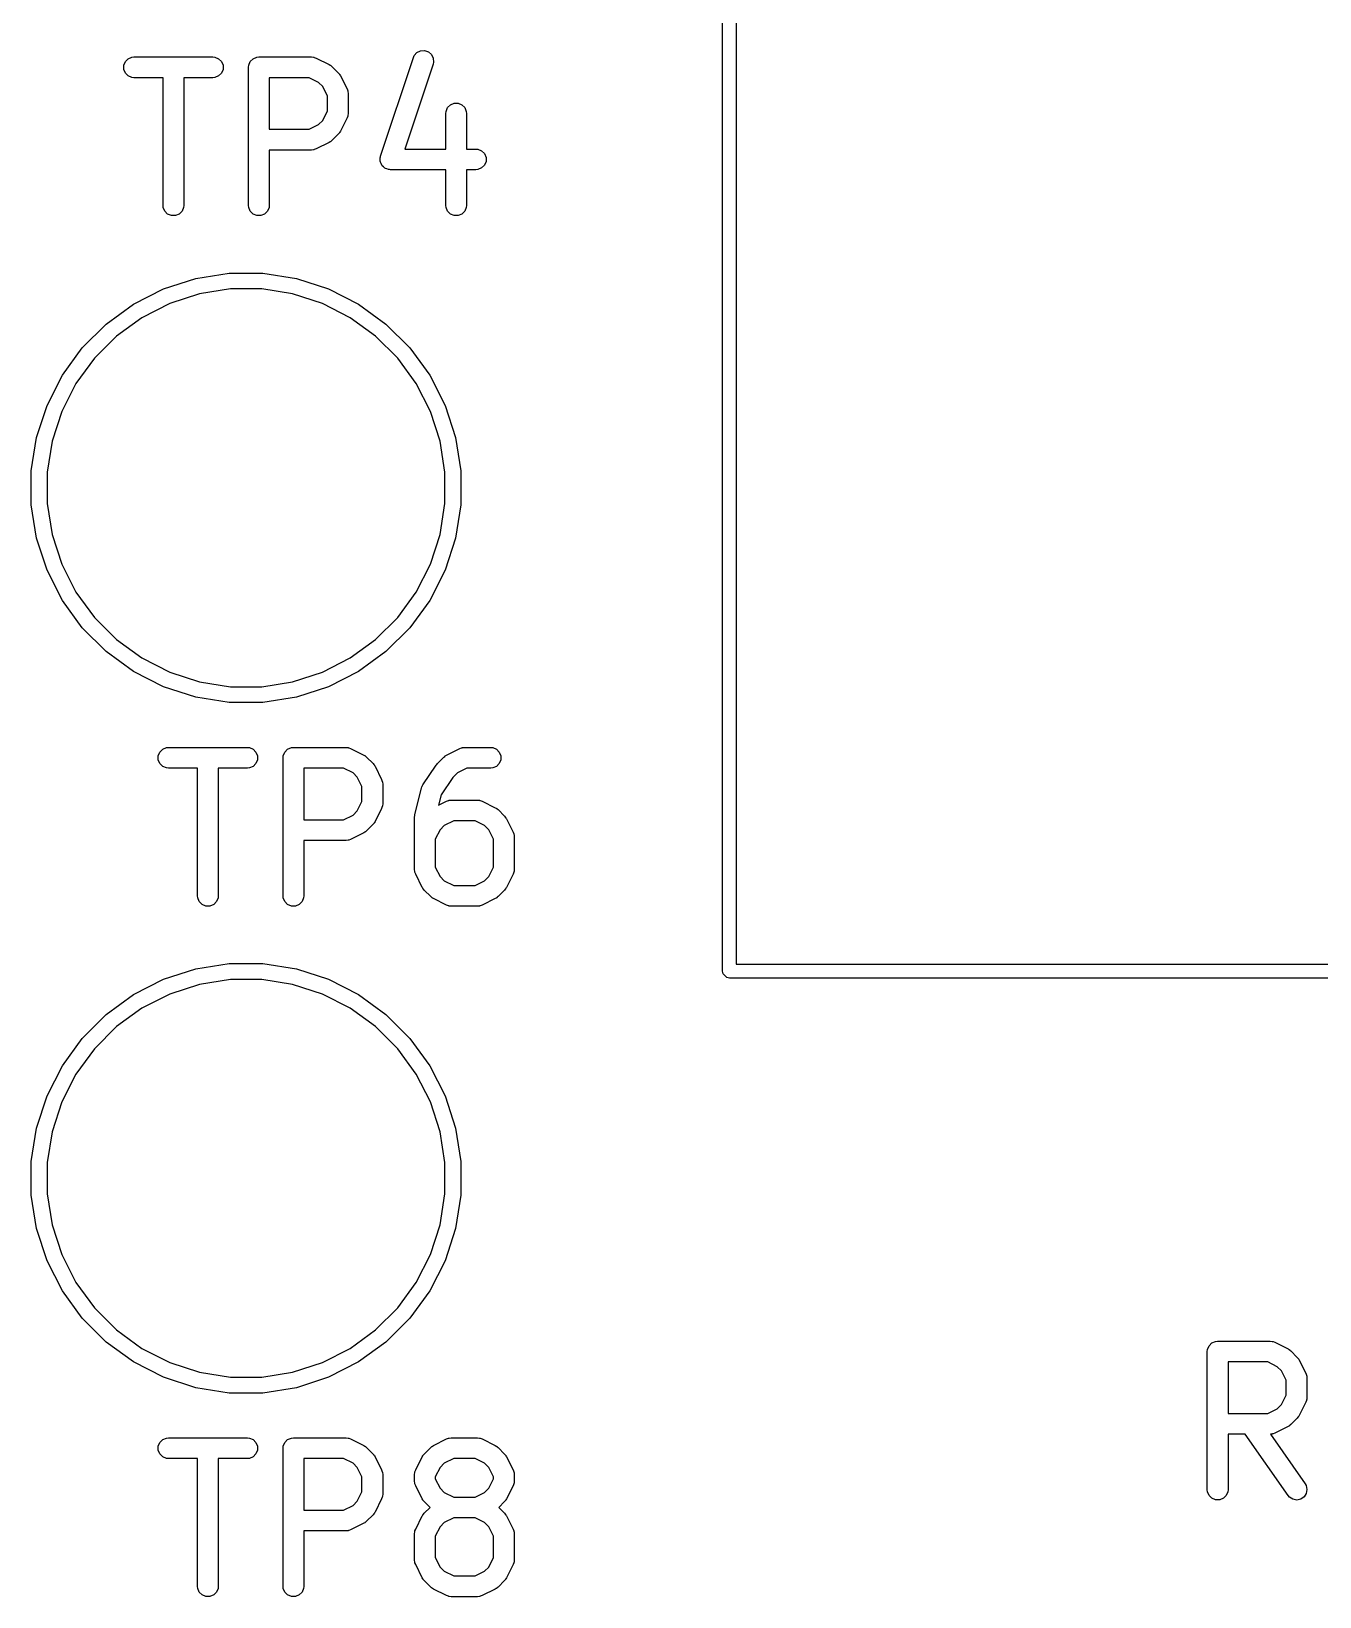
# Model space of a CAD drawing. Header units: millimetres. Extents: x 4 to 152, y 19 to 149.
# Drawn here: x 68.94 to 78.27, y 21.47 to 32.81 of the extents above; entities that cross this region are included whole.
import ezdxf

# ---------------------------------------------------------------- set-up
doc = ezdxf.new("R2010")
doc.units = ezdxf.units.MM
doc.layers.add('F.Silkscreen', color=41, linetype='CONTINUOUS', true_color=0xf2eda1)

msp = doc.modelspace()

# ---------------------------------------------------------------- linework, layer by layer
at = {"layer": 'F.Silkscreen', "linetype": 'CONTINUOUS'}
for p, q in [((73.95, 26), (73.95, 49)), ((74.05, 48.95), (74.05, 26.05)), ((71.718176, 32.629942), (71.73735, 32.652049)), ((71.73735, 32.652049), (71.763523, 32.665136)), ((71.763523, 32.665136), (71.792713, 32.667211)), ((71.792713, 32.667211), (71.820475, 32.657957)), ((71.820475, 32.657957), (71.842583, 32.638783)), ((69.614536, 32.559813), (69.625735, 32.586849)), ((69.614536, 32.530549), (69.614536, 32.559813)), ((69.625735, 32.586849), (69.646427, 32.607541)), ((69.646427, 32.607541), (69.673463, 32.61874)), ((69.673463, 32.61874), (69.688095, 32.620181)), ((69.688095, 32.620181), (70.259523, 32.620181)), ((70.259523, 32.620181), (70.274155, 32.61874)), ((70.274155, 32.61874), (70.301191, 32.607541)), ((70.301191, 32.607541), (70.321883, 32.586849)), ((70.321883, 32.586849), (70.333082, 32.559813)), ((70.333082, 32.559813), (70.333082, 32.530549)), ((70.517857, 32.545181), (70.519298, 32.559813)), ((70.517857, 31.545181), (70.517857, 32.545181)), ((70.519298, 32.559813), (70.530497, 32.586849)), ((70.530497, 32.586849), (70.551189, 32.607541)), ((70.551189, 32.607541), (70.578225, 32.61874)), ((70.578225, 32.61874), (70.592857, 32.620181)), ((70.592857, 32.620181), (70.973809, 32.620181)), ((70.973809, 32.620181), (70.988441, 32.61874)), ((70.988441, 32.61874), (70.99093, 32.617709)), ((70.99093, 32.617709), (70.993618, 32.617518)), ((70.993618, 32.617518), (71.00735, 32.612263)), ((71.00735, 32.612263), (71.102588, 32.564644)), ((71.102588, 32.564644), (71.108887, 32.56068)), ((71.108887, 32.56068), (71.110715, 32.559922)), ((71.110715, 32.559922), (71.112771, 32.558234)), ((71.112771, 32.558234), (71.115031, 32.556812)), ((71.115031, 32.556812), (71.11633, 32.555314)), ((71.11633, 32.555314), (71.12208, 32.550595)), ((71.12208, 32.550595), (71.169699, 32.502976)), ((71.474087, 31.902232), (71.712182, 32.616517)), ((71.854484, 32.569082), (71.649295, 31.953515)), ((71.712182, 32.616517), (71.718176, 32.629942)), ((71.842583, 32.638783), (71.855669, 32.612609)), ((71.857744, 32.583419), (71.854484, 32.569082)), ((71.855669, 32.612609), (71.857744, 32.583419)), ((69.625735, 32.503513), (69.614536, 32.530549)), ((69.646427, 32.482821), (69.625735, 32.503513)), ((69.673463, 32.471622), (69.646427, 32.482821)), ((69.688095, 32.470181), (69.673463, 32.471622)), ((69.898809, 32.470181), (69.688095, 32.470181)), ((69.898809, 31.545181), (69.898809, 32.470181)), ((70.259523, 32.470181), (70.048809, 32.470181)), ((70.048809, 32.470181), (70.048809, 31.545181)), ((70.274155, 32.471622), (70.259523, 32.470181)), ((70.301191, 32.482821), (70.274155, 32.471622)), ((70.321883, 32.503513), (70.301191, 32.482821)), ((70.333082, 32.530549), (70.321883, 32.503513)), ((70.956104, 32.470181), (70.667857, 32.470181)), ((70.667857, 32.470181), (70.667857, 32.096372)), ((71.02462, 32.435923), (70.956104, 32.470181)), ((71.055027, 32.405516), (71.02462, 32.435923)), ((71.169699, 32.502976), (71.174417, 32.497227)), ((71.174417, 32.497227), (71.175916, 32.495927)), ((71.175916, 32.495927), (71.177337, 32.493668)), ((71.177337, 32.493668), (71.179026, 32.491611)), ((71.179026, 32.491611), (71.179783, 32.489784)), ((71.179783, 32.489784), (71.183748, 32.483484)), ((71.183748, 32.483484), (71.231367, 32.388246)), ((71.089285, 32.337), (71.055027, 32.405516)), ((71.089285, 32.229553), (71.089285, 32.337)), ((71.231367, 32.388246), (71.236622, 32.374515)), ((71.236622, 32.374515), (71.236813, 32.371826)), ((71.236813, 32.371826), (71.237844, 32.369337)), ((71.237844, 32.369337), (71.239285, 32.354705)), ((71.239285, 32.354705), (71.239285, 32.211848)), ((71.055027, 32.161037), (71.089285, 32.229553)), ((71.236813, 32.194728), (71.236622, 32.192038)), ((71.237844, 32.197216), (71.236813, 32.194728)), ((71.239285, 32.211848), (71.237844, 32.197216)), ((71.946428, 32.211848), (71.947869, 32.22648)), ((71.946428, 31.953515), (71.946428, 32.211848)), ((71.947869, 32.22648), (71.959068, 32.253516)), ((71.959068, 32.253516), (71.97976, 32.274208)), ((71.97976, 32.274208), (72.006796, 32.285407)), ((72.006796, 32.285407), (72.03606, 32.285407)), ((72.03606, 32.285407), (72.063096, 32.274208)), ((72.063096, 32.274208), (72.083788, 32.253516)), ((72.083788, 32.253516), (72.094987, 32.22648)), ((72.094987, 32.22648), (72.096428, 32.211848)), ((72.096428, 32.211848), (72.096428, 31.953515)), ((70.667857, 32.096372), (70.956104, 32.096372)), ((70.956104, 32.096372), (71.02462, 32.13063)), ((71.02462, 32.13063), (71.055027, 32.161037)), ((71.183748, 32.083069), (71.179783, 32.07677)), ((71.231367, 32.178307), (71.183748, 32.083069)), ((71.236622, 32.192038), (71.231367, 32.178307)), ((71.102588, 32.001909), (71.00735, 31.95429)), ((71.108887, 32.005874), (71.102588, 32.001909)), ((71.110715, 32.006631), (71.108887, 32.005874)), ((71.112771, 32.00832), (71.110715, 32.006631)), ((71.115031, 32.009741), (71.112771, 32.00832)), ((71.11633, 32.01124), (71.115031, 32.009741)), ((71.12208, 32.015958), (71.11633, 32.01124)), ((71.169699, 32.063577), (71.12208, 32.015958)), ((71.174417, 32.069327), (71.169699, 32.063577)), ((71.175916, 32.070626), (71.174417, 32.069327)), ((71.177337, 32.072886), (71.175916, 32.070626)), ((71.179026, 32.074942), (71.177337, 32.072886)), ((71.179783, 32.07677), (71.179026, 32.074942)), ((70.973809, 31.946372), (70.667857, 31.946372)), ((70.667857, 31.946372), (70.667857, 31.545181)), ((70.988441, 31.947813), (70.973809, 31.946372)), ((70.99093, 31.948845), (70.988441, 31.947813)), ((70.993618, 31.949035), (70.99093, 31.948845)), ((71.00735, 31.95429), (70.993618, 31.949035)), ((71.470827, 31.887895), (71.471679, 31.891642)), ((71.471679, 31.87591), (71.470827, 31.887895)), ((71.471679, 31.893147), (71.472437, 31.894979)), ((71.471679, 31.891642), (71.471679, 31.893147)), ((71.471679, 31.863883), (71.471679, 31.87591)), ((71.472711, 31.861392), (71.471679, 31.863883)), ((71.472437, 31.894979), (71.474087, 31.902232)), ((71.472902, 31.858705), (71.472711, 31.861392)), ((71.478276, 31.847956), (71.472902, 31.858705)), ((71.649295, 31.953515), (71.946428, 31.953515)), ((72.096428, 31.953515), (72.164285, 31.953515)), ((72.164285, 31.953515), (72.178917, 31.952074)), ((72.178917, 31.952074), (72.205953, 31.940875)), ((72.205953, 31.940875), (72.226645, 31.920183)), ((72.226645, 31.920183), (72.237844, 31.893147)), ((72.237844, 31.863883), (72.226645, 31.836847)), ((72.237844, 31.893147), (72.237844, 31.863883)), ((71.482878, 31.836847), (71.478276, 31.847956)), ((71.484783, 31.834942), (71.482878, 31.836847)), ((71.485988, 31.832532), (71.484783, 31.834942)), ((71.49507, 31.824655), (71.485988, 31.832532)), ((71.50357, 31.816155), (71.49507, 31.824655)), ((71.506058, 31.815125), (71.50357, 31.816155)), ((71.508095, 31.813358), (71.506058, 31.815125)), ((71.519498, 31.809557), (71.508095, 31.813358)), ((71.530606, 31.804956), (71.519498, 31.809557)), ((71.534432, 31.80458), (71.530606, 31.804956)), ((71.535858, 31.804104), (71.534432, 31.80458)), ((71.537832, 31.804245), (71.535858, 31.804104)), ((71.545238, 31.803515), (71.537832, 31.804245)), ((71.946428, 31.803515), (71.545238, 31.803515)), ((71.946428, 31.545181), (71.946428, 31.803515)), ((72.164285, 31.803515), (72.096428, 31.803515)), ((72.096428, 31.803515), (72.096428, 31.545181)), ((72.178917, 31.804956), (72.164285, 31.803515)), ((72.205953, 31.816155), (72.178917, 31.804956)), ((72.226645, 31.836847), (72.205953, 31.816155)), ((69.90025, 31.530549), (69.898809, 31.545181)), ((69.911449, 31.503513), (69.90025, 31.530549)), ((70.047368, 31.530549), (70.036169, 31.503513)), ((70.048809, 31.545181), (70.047368, 31.530549)), ((70.519298, 31.530549), (70.517857, 31.545181)), ((70.530497, 31.503513), (70.519298, 31.530549)), ((70.666416, 31.530549), (70.655217, 31.503513)), ((70.667857, 31.545181), (70.666416, 31.530549)), ((71.947869, 31.530549), (71.946428, 31.545181)), ((71.959068, 31.503513), (71.947869, 31.530549)), ((72.094987, 31.530549), (72.083788, 31.503513)), ((72.096428, 31.545181), (72.094987, 31.530549)), ((69.932141, 31.482821), (69.911449, 31.503513)), ((69.959177, 31.471622), (69.932141, 31.482821)), ((69.988441, 31.471622), (69.959177, 31.471622)), ((70.015477, 31.482821), (69.988441, 31.471622)), ((70.036169, 31.503513), (70.015477, 31.482821)), ((70.551189, 31.482821), (70.530497, 31.503513)), ((70.578225, 31.471622), (70.551189, 31.482821)), ((70.607489, 31.471622), (70.578225, 31.471622)), ((70.634525, 31.482821), (70.607489, 31.471622)), ((70.655217, 31.503513), (70.634525, 31.482821)), ((71.97976, 31.482821), (71.959068, 31.503513)), ((72.006796, 31.471622), (71.97976, 31.482821)), ((72.03606, 31.471622), (72.006796, 31.471622)), ((72.063096, 31.482821), (72.03606, 31.471622)), ((72.083788, 31.503513), (72.063096, 31.482821)), ((69.903014, 30.941252), (70.135825, 31.016897)), ((70.135825, 31.016897), (70.377604, 31.055191)), ((70.377604, 31.055191), (70.622396, 31.055191)), ((70.622396, 31.055191), (70.864175, 31.016897)), ((70.864175, 31.016897), (71.096986, 30.941252)), ((69.684902, 30.830119), (69.903014, 30.941252)), ((69.947232, 30.834501), (69.745275, 30.731599)), ((70.162799, 30.904543), (69.947232, 30.834501)), ((70.38667, 30.94), (70.162799, 30.904543)), ((70.61333, 30.94), (70.38667, 30.94)), ((70.837201, 30.904543), (70.61333, 30.94)), ((71.052768, 30.834501), (70.837201, 30.904543)), ((71.254725, 30.731599), (71.052768, 30.834501)), ((71.096986, 30.941252), (71.315098, 30.830119)), ((69.486861, 30.686233), (69.684902, 30.830119)), ((69.745275, 30.731599), (69.561903, 30.598371)), ((71.438097, 30.598371), (71.254725, 30.731599)), ((71.315098, 30.830119), (71.513139, 30.686233)), ((69.313767, 30.513139), (69.486861, 30.686233)), ((71.513139, 30.686233), (71.686233, 30.513139)), ((69.169881, 30.315098), (69.313767, 30.513139)), ((69.561903, 30.598371), (69.401629, 30.438097)), ((71.598371, 30.438097), (71.438097, 30.598371)), ((71.686233, 30.513139), (71.830119, 30.315098)), ((69.401629, 30.438097), (69.268401, 30.254725)), ((71.731599, 30.254725), (71.598371, 30.438097)), ((69.058748, 30.096986), (69.169881, 30.315098)), ((71.830119, 30.315098), (71.941252, 30.096986)), ((69.268401, 30.254725), (69.165499, 30.052768)), ((71.834501, 30.052768), (71.731599, 30.254725)), ((68.983103, 29.864175), (69.058748, 30.096986)), ((69.165499, 30.052768), (69.095457, 29.837201)), ((71.904543, 29.837201), (71.834501, 30.052768)), ((71.941252, 30.096986), (72.016897, 29.864175)), ((68.944809, 29.622396), (68.983103, 29.864175)), ((69.095457, 29.837201), (69.06, 29.61333)), ((71.94, 29.61333), (71.904543, 29.837201)), ((72.016897, 29.864175), (72.055191, 29.622396)), ((68.944809, 29.61333), (68.944809, 29.622396)), ((68.944809, 29.377604), (68.944809, 29.61333)), ((69.06, 29.61333), (69.06, 29.38667)), ((71.94, 29.38667), (71.94, 29.61333)), ((72.055191, 29.622396), (72.055191, 29.377604)), ((68.983103, 29.135825), (68.944809, 29.377604)), ((69.06, 29.38667), (69.095457, 29.162799)), ((71.904543, 29.162799), (71.94, 29.38667)), ((72.055191, 29.377604), (72.016897, 29.135825)), ((69.058748, 28.903014), (68.983103, 29.135825)), ((69.095457, 29.162799), (69.165499, 28.947232)), ((71.834501, 28.947232), (71.904543, 29.162799)), ((72.016897, 29.135825), (71.941252, 28.903014)), ((69.165499, 28.947232), (69.268401, 28.745275)), ((71.731599, 28.745275), (71.834501, 28.947232)), ((69.169881, 28.684902), (69.058748, 28.903014)), ((71.941252, 28.903014), (71.830119, 28.684902)), ((69.313767, 28.486861), (69.169881, 28.684902)), ((69.268401, 28.745275), (69.401629, 28.561903)), ((71.598371, 28.561903), (71.731599, 28.745275)), ((71.830119, 28.684902), (71.686233, 28.486861)), ((69.486861, 28.313767), (69.313767, 28.486861)), ((69.401629, 28.561903), (69.561903, 28.401629)), ((71.438097, 28.401629), (71.598371, 28.561903)), ((71.686233, 28.486861), (71.513139, 28.313767)), ((69.561903, 28.401629), (69.745275, 28.268401)), ((71.254725, 28.268401), (71.438097, 28.401629)), ((69.684902, 28.169881), (69.486861, 28.313767)), ((69.745275, 28.268401), (69.947232, 28.165499)), ((71.052768, 28.165499), (71.254725, 28.268401)), ((71.513139, 28.313767), (71.315098, 28.169881)), ((69.903014, 28.058748), (69.684902, 28.169881)), ((69.947232, 28.165499), (70.162799, 28.095457)), ((70.837201, 28.095457), (71.052768, 28.165499)), ((71.315098, 28.169881), (71.096986, 28.058748)), ((70.135825, 27.983103), (69.903014, 28.058748)), ((70.162799, 28.095457), (70.38667, 28.06)), ((70.38667, 28.06), (70.61333, 28.06)), ((70.61333, 28.06), (70.837201, 28.095457)), ((71.096986, 28.058748), (70.864175, 27.983103)), ((70.377604, 27.944809), (70.135825, 27.983103)), ((70.622396, 27.944809), (70.377604, 27.944809)), ((70.864175, 27.983103), (70.622396, 27.944809)), ((69.864536, 27.559813), (69.875735, 27.586849)), ((69.864536, 27.530549), (69.864536, 27.559813)), ((69.875735, 27.586849), (69.896427, 27.607541)), ((69.896427, 27.607541), (69.923463, 27.61874)), ((69.923463, 27.61874), (69.938095, 27.620181)), ((69.938095, 27.620181), (70.509523, 27.620181)), ((70.509523, 27.620181), (70.524155, 27.61874)), ((70.524155, 27.61874), (70.551191, 27.607541)), ((70.551191, 27.607541), (70.571883, 27.586849)), ((70.571883, 27.586849), (70.583082, 27.559813)), ((70.583082, 27.559813), (70.583082, 27.530549)), ((70.767857, 27.545181), (70.769298, 27.559813)), ((70.769298, 27.559813), (70.780497, 27.586849)), ((70.780497, 27.586849), (70.801189, 27.607541)), ((70.801189, 27.607541), (70.828225, 27.61874)), ((70.828225, 27.61874), (70.842857, 27.620181)), ((70.842857, 27.620181), (71.223809, 27.620181)), ((71.223809, 27.620181), (71.238441, 27.61874)), ((71.238441, 27.61874), (71.24093, 27.617709)), ((71.24093, 27.617709), (71.243618, 27.617518)), ((71.243618, 27.617518), (71.25735, 27.612263)), ((71.25735, 27.612263), (71.352588, 27.564644)), ((71.352588, 27.564644), (71.358887, 27.56068)), ((71.358887, 27.56068), (71.360715, 27.559922)), ((71.360715, 27.559922), (71.362771, 27.558234)), ((71.362771, 27.558234), (71.365031, 27.556812)), ((71.365031, 27.556812), (71.36633, 27.555314)), ((71.36633, 27.555314), (71.37208, 27.550595)), ((71.37208, 27.550595), (71.419699, 27.502976)), ((71.885062, 27.502976), (71.932681, 27.550595)), ((71.932681, 27.550595), (71.93843, 27.555314)), ((71.93843, 27.555314), (71.93973, 27.556812)), ((71.93973, 27.556812), (71.941989, 27.558234)), ((71.941989, 27.558234), (71.944046, 27.559922)), ((71.944046, 27.559922), (71.945873, 27.56068)), ((71.945873, 27.56068), (71.952173, 27.564644)), ((71.952173, 27.564644), (72.047411, 27.612263)), ((72.047411, 27.612263), (72.061142, 27.617518)), ((72.061142, 27.617518), (72.063831, 27.61771)), ((72.063831, 27.61771), (72.06632, 27.61874)), ((72.06632, 27.61874), (72.080952, 27.620181)), ((72.080952, 27.620181), (72.271428, 27.620181)), ((72.271428, 27.620181), (72.28606, 27.61874)), ((72.28606, 27.61874), (72.313096, 27.607541)), ((72.313096, 27.607541), (72.333788, 27.586849)), ((72.333788, 27.586849), (72.344987, 27.559813)), ((72.344987, 27.559813), (72.344987, 27.530549)), ((69.875735, 27.503513), (69.864536, 27.530549)), ((69.896427, 27.482821), (69.875735, 27.503513)), ((69.923463, 27.471622), (69.896427, 27.482821)), ((69.938095, 27.470181), (69.923463, 27.471622)), ((70.148809, 27.470181), (69.938095, 27.470181)), ((70.148809, 26.545181), (70.148809, 27.470181)), ((70.509523, 27.470181), (70.298809, 27.470181)), ((70.298809, 27.470181), (70.298809, 26.545181)), ((70.524155, 27.471622), (70.509523, 27.470181)), ((70.551191, 27.482821), (70.524155, 27.471622)), ((70.571883, 27.503513), (70.551191, 27.482821)), ((70.583082, 27.530549), (70.571883, 27.503513)), ((70.767857, 26.545181), (70.767857, 27.545181)), ((71.206104, 27.470181), (70.917857, 27.470181)), ((70.917857, 27.470181), (70.917857, 27.096372)), ((71.27462, 27.435923), (71.206104, 27.470181)), ((71.305027, 27.405516), (71.27462, 27.435923)), ((71.419699, 27.502976), (71.424417, 27.497227)), ((71.424417, 27.497227), (71.425916, 27.495927)), ((71.425916, 27.495927), (71.427337, 27.493668)), ((71.427337, 27.493668), (71.429026, 27.491611)), ((71.429026, 27.491611), (71.429783, 27.489784)), ((71.429783, 27.489784), (71.433748, 27.483484)), ((71.433748, 27.483484), (71.481367, 27.388246)), ((71.780453, 27.348689), (71.875691, 27.491546)), ((71.875691, 27.491546), (71.875725, 27.491589)), ((71.875725, 27.491589), (71.875735, 27.491611)), ((71.875735, 27.491611), (71.880223, 27.49708)), ((71.880223, 27.49708), (71.885007, 27.502921)), ((71.885007, 27.502921), (71.885028, 27.502936)), ((71.885028, 27.502936), (71.885062, 27.502976)), ((72.030141, 27.435923), (71.996379, 27.402162)), ((72.098657, 27.470181), (72.030141, 27.435923)), ((72.271428, 27.470181), (72.098657, 27.470181)), ((72.28606, 27.471622), (72.271428, 27.470181)), ((72.313096, 27.482821), (72.28606, 27.471622)), ((72.333788, 27.503513), (72.313096, 27.482821)), ((72.344987, 27.530549), (72.333788, 27.503513)), ((71.339285, 27.337), (71.305027, 27.405516)), ((71.339285, 27.229553), (71.339285, 27.337)), ((71.481367, 27.388246), (71.486622, 27.374515)), ((71.486622, 27.374515), (71.486813, 27.371826)), ((71.486813, 27.371826), (71.487844, 27.369337)), ((71.487844, 27.369337), (71.489285, 27.354705)), ((71.489285, 27.354705), (71.489285, 27.211848)), ((71.722477, 27.1348), (71.770096, 27.325276)), ((71.770096, 27.325276), (71.773176, 27.333899)), ((71.773176, 27.333899), (71.773536, 27.335715)), ((71.773536, 27.335715), (71.774414, 27.337363)), ((71.774414, 27.337363), (71.775043, 27.339122)), ((71.775043, 27.339122), (71.776146, 27.340611)), ((71.776146, 27.340611), (71.780453, 27.348689)), ((71.996379, 27.402162), (71.912467, 27.276293)), ((71.305027, 27.161037), (71.339285, 27.229553)), ((71.489285, 27.211848), (71.487844, 27.197216)), ((71.912467, 27.276293), (71.893943, 27.202196)), ((71.893943, 27.202196), (71.952173, 27.231311)), ((71.952173, 27.231311), (71.965904, 27.236566)), ((71.965904, 27.236566), (71.968593, 27.236758)), ((71.968593, 27.236758), (71.971082, 27.237788)), ((71.971082, 27.237788), (71.985714, 27.239229)), ((71.985714, 27.239229), (72.17619, 27.239229)), ((72.17619, 27.239229), (72.190822, 27.237788)), ((72.190822, 27.237788), (72.193311, 27.236757)), ((72.193311, 27.236757), (72.195999, 27.236566)), ((72.195999, 27.236566), (72.209731, 27.231311)), ((72.209731, 27.231311), (72.304969, 27.183692)), ((70.917857, 27.096372), (71.206104, 27.096372)), ((71.206104, 27.096372), (71.27462, 27.13063)), ((71.27462, 27.13063), (71.305027, 27.161037)), ((71.481367, 27.178307), (71.433748, 27.083069)), ((71.486622, 27.192038), (71.481367, 27.178307)), ((71.486813, 27.194728), (71.486622, 27.192038)), ((71.487844, 27.197216), (71.486813, 27.194728)), ((71.720238, 27.11661), (71.720489, 27.119164)), ((71.720238, 26.735658), (71.720238, 27.11661)), ((71.720327, 27.120256), (71.721136, 27.12573)), ((71.720489, 27.119164), (71.720327, 27.120256)), ((71.721136, 27.12573), (71.721679, 27.131242)), ((71.721679, 27.131242), (71.722101, 27.132264)), ((71.722101, 27.132264), (71.722477, 27.1348)), ((72.304969, 27.183692), (72.311268, 27.179728)), ((72.311268, 27.179728), (72.313096, 27.17897)), ((72.313096, 27.17897), (72.315152, 27.177282)), ((72.315152, 27.177282), (72.317412, 27.17586)), ((72.317412, 27.17586), (72.318711, 27.174362)), ((72.318711, 27.174362), (72.324461, 27.169643)), ((72.324461, 27.169643), (72.37208, 27.122024)), ((72.37208, 27.122024), (72.376798, 27.116275)), ((72.376798, 27.116275), (72.378297, 27.114975)), ((72.378297, 27.114975), (72.379718, 27.112716)), ((72.379718, 27.112716), (72.381407, 27.110659)), ((72.381407, 27.110659), (72.382164, 27.108832)), ((72.382164, 27.108832), (72.386129, 27.102532)), ((72.386129, 27.102532), (72.433748, 27.007294)), ((71.352588, 27.001909), (71.25735, 26.95429)), ((71.358887, 27.005874), (71.352588, 27.001909)), ((71.360715, 27.006631), (71.358887, 27.005874)), ((71.362771, 27.00832), (71.360715, 27.006631)), ((71.365031, 27.009741), (71.362771, 27.00832)), ((71.36633, 27.01124), (71.365031, 27.009741)), ((71.37208, 27.015958), (71.36633, 27.01124)), ((71.419699, 27.063577), (71.37208, 27.015958)), ((71.424417, 27.069327), (71.419699, 27.063577)), ((71.425916, 27.070626), (71.424417, 27.069327)), ((71.427337, 27.072886), (71.425916, 27.070626)), ((71.429026, 27.074942), (71.427337, 27.072886)), ((71.429783, 27.07677), (71.429026, 27.074942)), ((71.433748, 27.083069), (71.429783, 27.07677)), ((71.904496, 27.024564), (71.870238, 26.956048)), ((71.934903, 27.054971), (71.904496, 27.024564)), ((72.003419, 27.089229), (71.934903, 27.054971)), ((72.158485, 27.089229), (72.003419, 27.089229)), ((72.227001, 27.054971), (72.158485, 27.089229)), ((72.257408, 27.024564), (72.227001, 27.054971)), ((72.291666, 26.956048), (72.257408, 27.024564)), ((72.433748, 27.007294), (72.439003, 26.993563)), ((72.439003, 26.993563), (72.439194, 26.990874)), ((72.439194, 26.990874), (72.440225, 26.988385)), ((72.440225, 26.988385), (72.441666, 26.973753)), ((71.223809, 26.946372), (70.917857, 26.946372)), ((70.917857, 26.946372), (70.917857, 26.545181)), ((71.238441, 26.947813), (71.223809, 26.946372)), ((71.24093, 26.948845), (71.238441, 26.947813)), ((71.243618, 26.949035), (71.24093, 26.948845)), ((71.25735, 26.95429), (71.243618, 26.949035)), ((71.870238, 26.956048), (71.870238, 26.753363)), ((72.291666, 26.753363), (72.291666, 26.956048)), ((72.441666, 26.973753), (72.441666, 26.735658)), ((71.870238, 26.753363), (71.904496, 26.684847)), ((72.257407, 26.684847), (72.291666, 26.753363)), ((71.721679, 26.721026), (71.720238, 26.735658)), ((71.72271, 26.718537), (71.721679, 26.721026)), ((71.722901, 26.715849), (71.72271, 26.718537)), ((71.728156, 26.702117), (71.722901, 26.715849)), ((71.775775, 26.606879), (71.728156, 26.702117)), ((71.904496, 26.684847), (71.934903, 26.654439)), ((71.934903, 26.654439), (72.003419, 26.620181)), ((72.158485, 26.620181), (72.227, 26.654439)), ((72.227, 26.654439), (72.257407, 26.684847)), ((72.433748, 26.702117), (72.386129, 26.606879)), ((72.439003, 26.715848), (72.433748, 26.702117)), ((72.439194, 26.718538), (72.439003, 26.715848)), ((72.440225, 26.721026), (72.439194, 26.718538)), ((72.441666, 26.735658), (72.440225, 26.721026)), ((70.15025, 26.530549), (70.148809, 26.545181)), ((70.161449, 26.503513), (70.15025, 26.530549)), ((70.297368, 26.530549), (70.286169, 26.503513)), ((70.298809, 26.545181), (70.297368, 26.530549)), ((70.769298, 26.530549), (70.767857, 26.545181)), ((70.780497, 26.503513), (70.769298, 26.530549)), ((70.916416, 26.530549), (70.905217, 26.503513)), ((70.917857, 26.545181), (70.916416, 26.530549)), ((71.779738, 26.600583), (71.775775, 26.606879)), ((71.780496, 26.598753), (71.779738, 26.600583)), ((71.782185, 26.596695), (71.780496, 26.598753)), ((71.783607, 26.594436), (71.782185, 26.596695)), ((71.785105, 26.593137), (71.783607, 26.594436)), ((71.789823, 26.587388), (71.785105, 26.593137)), ((71.837442, 26.539768), (71.789823, 26.587388)), ((71.843191, 26.53505), (71.837442, 26.539768)), ((71.844492, 26.53355), (71.843191, 26.53505)), ((71.846751, 26.532128), (71.844492, 26.53355)), ((71.848808, 26.53044), (71.846751, 26.532128)), ((71.850635, 26.529683), (71.848808, 26.53044)), ((71.856935, 26.525718), (71.850635, 26.529683)), ((72.003419, 26.620181), (72.158485, 26.620181)), ((72.311268, 26.529683), (72.304969, 26.525718)), ((72.313096, 26.53044), (72.311268, 26.529683)), ((72.315152, 26.532128), (72.313096, 26.53044)), ((72.317412, 26.53355), (72.315152, 26.532128)), ((72.318712, 26.53505), (72.317412, 26.53355)), ((72.324462, 26.539768), (72.318712, 26.53505)), ((72.37208, 26.587387), (72.324462, 26.539768)), ((72.376798, 26.593137), (72.37208, 26.587387)), ((72.378297, 26.594436), (72.376798, 26.593137)), ((72.379718, 26.596695), (72.378297, 26.594436)), ((72.381408, 26.598753), (72.379718, 26.596695)), ((72.382165, 26.600583), (72.381408, 26.598753)), ((72.386129, 26.606879), (72.382165, 26.600583)), ((70.182141, 26.482821), (70.161449, 26.503513)), ((70.209177, 26.471622), (70.182141, 26.482821)), ((70.238441, 26.471622), (70.209177, 26.471622)), ((70.265477, 26.482821), (70.238441, 26.471622)), ((70.286169, 26.503513), (70.265477, 26.482821)), ((70.801189, 26.482821), (70.780497, 26.503513)), ((70.828225, 26.471622), (70.801189, 26.482821)), ((70.857489, 26.471622), (70.828225, 26.471622)), ((70.884525, 26.482821), (70.857489, 26.471622)), ((70.905217, 26.503513), (70.884525, 26.482821)), ((71.952173, 26.478099), (71.856935, 26.525718)), ((71.965904, 26.472844), (71.952173, 26.478099)), ((71.968593, 26.472653), (71.965904, 26.472844)), ((71.971082, 26.471622), (71.968593, 26.472653)), ((71.985714, 26.470181), (71.971082, 26.471622)), ((72.17619, 26.470181), (71.985714, 26.470181)), ((72.190822, 26.471622), (72.17619, 26.470181)), ((72.193311, 26.472654), (72.190822, 26.471622)), ((72.195999, 26.472844), (72.193311, 26.472654)), ((72.209731, 26.478099), (72.195999, 26.472844)), ((72.304969, 26.525718), (72.209731, 26.478099)), ((69.903014, 25.941252), (70.135825, 26.016897)), ((70.135825, 26.016897), (70.377604, 26.055191)), ((70.377604, 26.055191), (70.622396, 26.055191)), ((70.622396, 26.055191), (70.864175, 26.016897)), ((70.864175, 26.016897), (71.096986, 25.941252)), ((73.953806, 25.980866), (73.95, 26)), ((73.980866, 25.953806), (73.953806, 25.980866)), ((74.05, 26.05), (81.45, 26.05)), ((69.684902, 25.830119), (69.903014, 25.941252)), ((70.162799, 25.904543), (69.947232, 25.834501)), ((70.38667, 25.94), (70.162799, 25.904543)), ((70.61333, 25.94), (70.38667, 25.94)), ((70.837201, 25.904543), (70.61333, 25.94)), ((71.052768, 25.834501), (70.837201, 25.904543)), ((71.096986, 25.941252), (71.315098, 25.830119)), ((74, 25.95), (73.980866, 25.953806)), ((89, 25.95), (74, 25.95)), ((69.486861, 25.686233), (69.684902, 25.830119)), ((69.947232, 25.834501), (69.745275, 25.731599)), ((71.254725, 25.731599), (71.052768, 25.834501)), ((71.315098, 25.830119), (71.513139, 25.686233)), ((69.313767, 25.513139), (69.486861, 25.686233)), ((69.745275, 25.731599), (69.561903, 25.598371)), ((71.438097, 25.598371), (71.254725, 25.731599)), ((71.513139, 25.686233), (71.686233, 25.513139)), ((69.169881, 25.315098), (69.313767, 25.513139)), ((69.561903, 25.598371), (69.401629, 25.438097)), ((71.598371, 25.438097), (71.438097, 25.598371)), ((71.686233, 25.513139), (71.830119, 25.315098)), ((69.401629, 25.438097), (69.268401, 25.254725)), ((71.731599, 25.254725), (71.598371, 25.438097)), ((69.058748, 25.096986), (69.169881, 25.315098)), ((71.830119, 25.315098), (71.941252, 25.096986)), ((69.268401, 25.254725), (69.165499, 25.052768)), ((71.834501, 25.052768), (71.731599, 25.254725)), ((68.983103, 24.864175), (69.058748, 25.096986)), ((69.165499, 25.052768), (69.095457, 24.837201)), ((71.904543, 24.837201), (71.834501, 25.052768)), ((71.941252, 25.096986), (72.016897, 24.864175)), ((68.944809, 24.622396), (68.983103, 24.864175)), ((69.095457, 24.837201), (69.06, 24.61333)), ((71.94, 24.61333), (71.904543, 24.837201)), ((72.016897, 24.864175), (72.055191, 24.622396)), ((68.944809, 24.61333), (68.944809, 24.622396)), ((68.944809, 24.377604), (68.944809, 24.61333)), ((69.06, 24.61333), (69.06, 24.38667)), ((71.94, 24.38667), (71.94, 24.61333)), ((72.055191, 24.622396), (72.055191, 24.377604)), ((68.983103, 24.135825), (68.944809, 24.377604)), ((69.06, 24.38667), (69.095457, 24.162799)), ((71.904543, 24.162799), (71.94, 24.38667)), ((72.055191, 24.377604), (72.016897, 24.135825)), ((69.095457, 24.162799), (69.165499, 23.947232)), ((71.834501, 23.947232), (71.904543, 24.162799)), ((69.058748, 23.903014), (68.983103, 24.135825)), ((72.016897, 24.135825), (71.941252, 23.903014)), ((69.165499, 23.947232), (69.268401, 23.745275)), ((71.731599, 23.745275), (71.834501, 23.947232)), ((69.169881, 23.684902), (69.058748, 23.903014)), ((71.941252, 23.903014), (71.830119, 23.684902)), ((69.268401, 23.745275), (69.401629, 23.561903)), ((71.598371, 23.561903), (71.731599, 23.745275)), ((69.313767, 23.486861), (69.169881, 23.684902)), ((71.830119, 23.684902), (71.686233, 23.486861)), ((69.486861, 23.313767), (69.313767, 23.486861)), ((69.401629, 23.561903), (69.561903, 23.401629)), ((71.438097, 23.401629), (71.598371, 23.561903)), ((71.686233, 23.486861), (71.513139, 23.313767)), ((69.561903, 23.401629), (69.745275, 23.268401)), ((71.254725, 23.268401), (71.438097, 23.401629)), ((69.684902, 23.169881), (69.486861, 23.313767)), ((69.745275, 23.268401), (69.947232, 23.165499)), ((71.052768, 23.165499), (71.254725, 23.268401)), ((71.513139, 23.313767), (71.315098, 23.169881)), ((77.460714, 23.245181), (77.462155, 23.259813)), ((77.460714, 22.245181), (77.460714, 23.245181)), ((77.462155, 23.259813), (77.473354, 23.286849)), ((77.473354, 23.286849), (77.494046, 23.307541)), ((77.494046, 23.307541), (77.521082, 23.31874)), ((77.521082, 23.31874), (77.535714, 23.320181)), ((77.535714, 23.320181), (77.916666, 23.320181)), ((77.916666, 23.320181), (77.931298, 23.31874)), ((77.931298, 23.31874), (77.933787, 23.317709)), ((77.933787, 23.317709), (77.936475, 23.317518)), ((77.936475, 23.317518), (77.950207, 23.312263)), ((77.950207, 23.312263), (78.045445, 23.264644)), ((78.045445, 23.264644), (78.051744, 23.26068)), ((78.051744, 23.26068), (78.053572, 23.259922)), ((78.053572, 23.259922), (78.055628, 23.258234)), ((78.055628, 23.258234), (78.057888, 23.256812)), ((78.057888, 23.256812), (78.059187, 23.255314)), ((78.059187, 23.255314), (78.064937, 23.250595)), ((78.064937, 23.250595), (78.112556, 23.202976)), ((69.903014, 23.058748), (69.684902, 23.169881)), ((69.947232, 23.165499), (70.162799, 23.095457)), ((70.837201, 23.095457), (71.052768, 23.165499)), ((71.315098, 23.169881), (71.096986, 23.058748)), ((77.898961, 23.170181), (77.610714, 23.170181)), ((77.610714, 23.170181), (77.610714, 22.796372)), ((77.967477, 23.135923), (77.898961, 23.170181)), ((77.997884, 23.105516), (77.967477, 23.135923)), ((78.112556, 23.202976), (78.117274, 23.197227)), ((78.117274, 23.197227), (78.118773, 23.195927)), ((78.118773, 23.195927), (78.120194, 23.193668)), ((78.120194, 23.193668), (78.121883, 23.191611)), ((78.121883, 23.191611), (78.12264, 23.189784)), ((78.12264, 23.189784), (78.126605, 23.183484)), ((78.126605, 23.183484), (78.174224, 23.088246)), ((70.135825, 22.983103), (69.903014, 23.058748)), ((70.162799, 23.095457), (70.38667, 23.06)), ((70.38667, 23.06), (70.61333, 23.06)), ((70.61333, 23.06), (70.837201, 23.095457)), ((71.096986, 23.058748), (70.864175, 22.983103)), ((78.032142, 23.037), (77.997884, 23.105516)), ((78.032142, 22.929553), (78.032142, 23.037)), ((78.174224, 23.088246), (78.179479, 23.074515)), ((78.179479, 23.074515), (78.17967, 23.071826)), ((78.17967, 23.071826), (78.180701, 23.069337)), ((78.180701, 23.069337), (78.182142, 23.054705)), ((78.182142, 23.054705), (78.182142, 22.911848)), ((70.377604, 22.944809), (70.135825, 22.983103)), ((70.622396, 22.944809), (70.377604, 22.944809)), ((70.864175, 22.983103), (70.622396, 22.944809)), ((77.997884, 22.861037), (78.032142, 22.929553)), ((78.182142, 22.911848), (78.180701, 22.897216)), ((77.610714, 22.796372), (77.898961, 22.796372)), ((77.898961, 22.796372), (77.967477, 22.83063)), ((77.967477, 22.83063), (77.997884, 22.861037)), ((78.174224, 22.878307), (78.126605, 22.783069)), ((78.179479, 22.892038), (78.174224, 22.878307)), ((78.17967, 22.894728), (78.179479, 22.892038)), ((78.180701, 22.897216), (78.17967, 22.894728)), ((78.045445, 22.701909), (77.950207, 22.65429)), ((78.051744, 22.705874), (78.045445, 22.701909)), ((78.053572, 22.706631), (78.051744, 22.705874)), ((78.055628, 22.70832), (78.053572, 22.706631)), ((78.057888, 22.709741), (78.055628, 22.70832)), ((78.059187, 22.71124), (78.057888, 22.709741)), ((78.064937, 22.715958), (78.059187, 22.71124)), ((78.112556, 22.763577), (78.064937, 22.715958)), ((78.117274, 22.769327), (78.112556, 22.763577)), ((78.118773, 22.770626), (78.117274, 22.769327)), ((78.120194, 22.772886), (78.118773, 22.770626)), ((78.121883, 22.774942), (78.120194, 22.772886)), ((78.12264, 22.77677), (78.121883, 22.774942)), ((78.126605, 22.783069), (78.12264, 22.77677)), ((69.864536, 22.559813), (69.875735, 22.586849)), ((69.864536, 22.530549), (69.864536, 22.559813)), ((69.875735, 22.586849), (69.896427, 22.607541)), ((69.896427, 22.607541), (69.923463, 22.61874)), ((69.923463, 22.61874), (69.938095, 22.620181)), ((69.938095, 22.620181), (70.509523, 22.620181)), ((70.509523, 22.620181), (70.524155, 22.61874)), ((70.524155, 22.61874), (70.551191, 22.607541)), ((70.551191, 22.607541), (70.571883, 22.586849)), ((70.571883, 22.586849), (70.583082, 22.559813)), ((70.583082, 22.559813), (70.583082, 22.530549)), ((70.767857, 22.545181), (70.769298, 22.559813)), ((70.769298, 22.559813), (70.780497, 22.586849)), ((70.780497, 22.586849), (70.801189, 22.607541)), ((70.801189, 22.607541), (70.828225, 22.61874)), ((70.828225, 22.61874), (70.842857, 22.620181)), ((70.842857, 22.620181), (71.223809, 22.620181)), ((71.223809, 22.620181), (71.238441, 22.61874)), ((71.238441, 22.61874), (71.24093, 22.617709)), ((71.24093, 22.617709), (71.243618, 22.617518)), ((71.243618, 22.617518), (71.25735, 22.612263)), ((71.25735, 22.612263), (71.352588, 22.564644)), ((71.352588, 22.564644), (71.358887, 22.56068)), ((71.358887, 22.56068), (71.360715, 22.559922)), ((71.360715, 22.559922), (71.362771, 22.558234)), ((71.846751, 22.558234), (71.848808, 22.559922)), ((71.848808, 22.559922), (71.850635, 22.56068)), ((71.850635, 22.56068), (71.856935, 22.564644)), ((71.856935, 22.564644), (71.952173, 22.612263)), ((71.952173, 22.612263), (71.965904, 22.617518)), ((71.965904, 22.617518), (71.968593, 22.61771)), ((71.968593, 22.61771), (71.971082, 22.61874)), ((71.971082, 22.61874), (71.985714, 22.620181)), ((71.985714, 22.620181), (72.17619, 22.620181)), ((72.17619, 22.620181), (72.190822, 22.61874)), ((72.190822, 22.61874), (72.193311, 22.617709)), ((72.193311, 22.617709), (72.195999, 22.617518)), ((72.195999, 22.617518), (72.209731, 22.612263)), ((72.209731, 22.612263), (72.304969, 22.564644)), ((72.304969, 22.564644), (72.311268, 22.56068)), ((72.311268, 22.56068), (72.313096, 22.559922)), ((72.313096, 22.559922), (72.315152, 22.558234)), ((77.73476, 22.646372), (77.610714, 22.646372)), ((77.610714, 22.646372), (77.610714, 22.245181)), ((78.0457, 22.202171), (77.73476, 22.646372)), ((77.931298, 22.647813), (77.917781, 22.646482)), ((77.917781, 22.646482), (78.168585, 22.28819)), ((77.933787, 22.648845), (77.931298, 22.647813)), ((77.936475, 22.649035), (77.933787, 22.648845)), ((77.950207, 22.65429), (77.936475, 22.649035)), ((69.875735, 22.503513), (69.864536, 22.530549)), ((69.896427, 22.482821), (69.875735, 22.503513)), ((69.923463, 22.471622), (69.896427, 22.482821)), ((69.938095, 22.470181), (69.923463, 22.471622)), ((70.148809, 22.470181), (69.938095, 22.470181)), ((70.148809, 21.545181), (70.148809, 22.470181)), ((70.509523, 22.470181), (70.298809, 22.470181)), ((70.298809, 22.470181), (70.298809, 21.545181)), ((70.524155, 22.471622), (70.509523, 22.470181)), ((70.551191, 22.482821), (70.524155, 22.471622)), ((70.571883, 22.503513), (70.551191, 22.482821)), ((70.583082, 22.530549), (70.571883, 22.503513)), ((70.767857, 21.545181), (70.767857, 22.545181)), ((71.206104, 22.470181), (70.917857, 22.470181)), ((70.917857, 22.470181), (70.917857, 22.096372)), ((71.27462, 22.435923), (71.206104, 22.470181)), ((71.362771, 22.558234), (71.365031, 22.556812)), ((71.365031, 22.556812), (71.36633, 22.555314)), ((71.36633, 22.555314), (71.37208, 22.550595)), ((71.37208, 22.550595), (71.419699, 22.502976)), ((71.419699, 22.502976), (71.424417, 22.497227)), ((71.424417, 22.497227), (71.425916, 22.495927)), ((71.425916, 22.495927), (71.427337, 22.493668)), ((71.427337, 22.493668), (71.429026, 22.491611)), ((71.429026, 22.491611), (71.429783, 22.489784)), ((71.429783, 22.489784), (71.433748, 22.483484)), ((71.433748, 22.483484), (71.481367, 22.388246)), ((71.728156, 22.388246), (71.775775, 22.483484)), ((71.775775, 22.483484), (71.779739, 22.489784)), ((71.779739, 22.489784), (71.780497, 22.491611)), ((71.780497, 22.491611), (71.782185, 22.493668)), ((71.782185, 22.493668), (71.783607, 22.495927)), ((71.783607, 22.495927), (71.785105, 22.497227)), ((71.785105, 22.497227), (71.789824, 22.502976)), ((71.789824, 22.502976), (71.837443, 22.550595)), ((71.837443, 22.550595), (71.843192, 22.555314)), ((71.843192, 22.555314), (71.844492, 22.556812)), ((71.844492, 22.556812), (71.846751, 22.558234)), ((72.003419, 22.470181), (71.934903, 22.435923)), ((72.158485, 22.470181), (72.003419, 22.470181)), ((72.227001, 22.435923), (72.158485, 22.470181)), ((72.315152, 22.558234), (72.317412, 22.556812)), ((72.317412, 22.556812), (72.318711, 22.555314)), ((72.318711, 22.555314), (72.324461, 22.550595)), ((72.324461, 22.550595), (72.37208, 22.502976)), ((72.37208, 22.502976), (72.376798, 22.497227)), ((72.376798, 22.497227), (72.378297, 22.495927)), ((72.378297, 22.495927), (72.379718, 22.493668)), ((72.379718, 22.493668), (72.381407, 22.491611)), ((72.381407, 22.491611), (72.382164, 22.489784)), ((72.382164, 22.489784), (72.386129, 22.483484)), ((72.386129, 22.483484), (72.433748, 22.388246)), ((71.305027, 22.405516), (71.27462, 22.435923)), ((71.339285, 22.337), (71.305027, 22.405516)), ((71.339285, 22.229553), (71.339285, 22.337)), ((71.481367, 22.388246), (71.486622, 22.374515)), ((71.486622, 22.374515), (71.486813, 22.371826)), ((71.486813, 22.371826), (71.487844, 22.369337)), ((71.487844, 22.369337), (71.489285, 22.354705)), ((71.489285, 22.354705), (71.489285, 22.211848)), ((71.720238, 22.354705), (71.721679, 22.369337)), ((71.720238, 22.307086), (71.720238, 22.354705)), ((71.721679, 22.369337), (71.72271, 22.371827)), ((71.72271, 22.371827), (71.722901, 22.374514)), ((71.722901, 22.374514), (71.728156, 22.388246)), ((71.904496, 22.405516), (71.870238, 22.337)), ((71.870238, 22.337), (71.870238, 22.324791)), ((71.934903, 22.435923), (71.904496, 22.405516)), ((72.257408, 22.405516), (72.227001, 22.435923)), ((72.291666, 22.337), (72.257408, 22.405516)), ((72.291666, 22.324791), (72.291666, 22.337)), ((72.433748, 22.388246), (72.439003, 22.374515)), ((72.439003, 22.374515), (72.439194, 22.371826)), ((72.439194, 22.371826), (72.440225, 22.369337)), ((72.440225, 22.369337), (72.441666, 22.354705)), ((72.441666, 22.354705), (72.441666, 22.307086)), ((71.305027, 22.161037), (71.339285, 22.229553)), ((71.721679, 22.292454), (71.720238, 22.307086)), ((71.72271, 22.289965), (71.721679, 22.292454)), ((71.722901, 22.287277), (71.72271, 22.289965)), ((71.728156, 22.273545), (71.722901, 22.287277)), ((71.775775, 22.178307), (71.728156, 22.273545)), ((71.870238, 22.324791), (71.904496, 22.256275)), ((71.904496, 22.256275), (71.934903, 22.225868)), ((71.934903, 22.225868), (72.003419, 22.19161)), ((72.158485, 22.19161), (72.227001, 22.225868)), ((72.227001, 22.225868), (72.257408, 22.256275)), ((72.257408, 22.256275), (72.291666, 22.324791)), ((72.433748, 22.273545), (72.386129, 22.178307)), ((72.439003, 22.287276), (72.433748, 22.273545)), ((72.439194, 22.289966), (72.439003, 22.287276)), ((72.440225, 22.292454), (72.439194, 22.289966)), ((72.441666, 22.307086), (72.440225, 22.292454)), ((77.462155, 22.230549), (77.460714, 22.245181)), ((77.473354, 22.203513), (77.462155, 22.230549)), ((77.609273, 22.230549), (77.598074, 22.203513)), ((77.610714, 22.245181), (77.609273, 22.230549)), ((78.168585, 22.28819), (78.175795, 22.275377)), ((78.175795, 22.275377), (78.182124, 22.246806)), ((78.182124, 22.246806), (78.177039, 22.217988)), ((71.206104, 22.096372), (71.27462, 22.13063)), ((71.27462, 22.13063), (71.305027, 22.161037)), ((71.481367, 22.178307), (71.433748, 22.083069)), ((71.486622, 22.192038), (71.481367, 22.178307)), ((71.486813, 22.194728), (71.486622, 22.192038)), ((71.487844, 22.197216), (71.486813, 22.194728)), ((71.489285, 22.211848), (71.487844, 22.197216)), ((71.779739, 22.172008), (71.775775, 22.178307)), ((71.780497, 22.17018), (71.779739, 22.172008)), ((71.782185, 22.168124), (71.780497, 22.17018)), ((71.783607, 22.165864), (71.782185, 22.168124)), ((71.785105, 22.164565), (71.783607, 22.165864)), ((71.789824, 22.158815), (71.785105, 22.164565)), ((71.832029, 22.11661), (71.789824, 22.158815)), ((71.789824, 22.074405), (71.832029, 22.11661)), ((72.003419, 22.19161), (72.158485, 22.19161)), ((72.37208, 22.158815), (72.329875, 22.11661)), ((72.329875, 22.11661), (72.37208, 22.074405)), ((72.376798, 22.164565), (72.37208, 22.158815)), ((72.378297, 22.165864), (72.376798, 22.164565)), ((72.379718, 22.168124), (72.378297, 22.165864)), ((72.381407, 22.17018), (72.379718, 22.168124)), ((72.382164, 22.172008), (72.381407, 22.17018)), ((72.386129, 22.178307), (72.382164, 22.172008)), ((77.494046, 22.182821), (77.473354, 22.203513)), ((77.521082, 22.171622), (77.494046, 22.182821)), ((77.550346, 22.171622), (77.521082, 22.171622)), ((77.577382, 22.182821), (77.550346, 22.171622)), ((77.598074, 22.203513), (77.577382, 22.182821)), ((78.055271, 22.191011), (78.0457, 22.202171)), ((78.07995, 22.175284), (78.055271, 22.191011)), ((78.108767, 22.170198), (78.07995, 22.175284)), ((78.137338, 22.176528), (78.108767, 22.170198)), ((78.161312, 22.19331), (78.137338, 22.176528)), ((78.177039, 22.217988), (78.161312, 22.19331)), ((70.917857, 22.096372), (71.206104, 22.096372)), ((71.352588, 22.001909), (71.25735, 21.95429)), ((71.358887, 22.005874), (71.352588, 22.001909)), ((71.360715, 22.006631), (71.358887, 22.005874)), ((71.362771, 22.00832), (71.360715, 22.006631)), ((71.365031, 22.009741), (71.362771, 22.00832)), ((71.36633, 22.01124), (71.365031, 22.009741)), ((71.37208, 22.015958), (71.36633, 22.01124)), ((71.419699, 22.063577), (71.37208, 22.015958)), ((71.424417, 22.069327), (71.419699, 22.063577)), ((71.425916, 22.070626), (71.424417, 22.069327)), ((71.427337, 22.072886), (71.425916, 22.070626)), ((71.429026, 22.074942), (71.427337, 22.072886)), ((71.429783, 22.07677), (71.429026, 22.074942)), ((71.433748, 22.083069), (71.429783, 22.07677)), ((71.728156, 21.959675), (71.775775, 22.054913)), ((71.775775, 22.054913), (71.779739, 22.061213)), ((71.779739, 22.061213), (71.780497, 22.06304)), ((71.780497, 22.06304), (71.782185, 22.065097)), ((71.782185, 22.065097), (71.783607, 22.067356)), ((71.783607, 22.067356), (71.785105, 22.068656)), ((71.785105, 22.068656), (71.789824, 22.074405)), ((71.934903, 22.007352), (71.904496, 21.976945)), ((72.003419, 22.04161), (71.934903, 22.007352)), ((72.158485, 22.04161), (72.003419, 22.04161)), ((72.227001, 22.007352), (72.158485, 22.04161)), ((72.257408, 21.976945), (72.227001, 22.007352)), ((72.37208, 22.074405), (72.376798, 22.068656)), ((72.376798, 22.068656), (72.378297, 22.067356)), ((72.378297, 22.067356), (72.379718, 22.065097)), ((72.379718, 22.065097), (72.381407, 22.06304)), ((72.381407, 22.06304), (72.382164, 22.061213)), ((72.382164, 22.061213), (72.386129, 22.054913)), ((72.386129, 22.054913), (72.433748, 21.959675)), ((71.223809, 21.946372), (70.917857, 21.946372)), ((70.917857, 21.946372), (70.917857, 21.545181)), ((71.238441, 21.947813), (71.223809, 21.946372)), ((71.24093, 21.948845), (71.238441, 21.947813)), ((71.243618, 21.949035), (71.24093, 21.948845)), ((71.25735, 21.95429), (71.243618, 21.949035)), ((71.720238, 21.926134), (71.721679, 21.940766)), ((71.720238, 21.735658), (71.720238, 21.926134)), ((71.721679, 21.940766), (71.72271, 21.943256)), ((71.72271, 21.943256), (71.722901, 21.945943)), ((71.722901, 21.945943), (71.728156, 21.959675)), ((71.904496, 21.976945), (71.870238, 21.908429)), ((71.870238, 21.908429), (71.870238, 21.753363)), ((72.291666, 21.908429), (72.257408, 21.976945)), ((72.291666, 21.753363), (72.291666, 21.908429)), ((72.433748, 21.959675), (72.439003, 21.945944)), ((72.439003, 21.945944), (72.439194, 21.943255)), ((72.439194, 21.943255), (72.440225, 21.940766)), ((72.440225, 21.940766), (72.441666, 21.926134)), ((72.441666, 21.926134), (72.441666, 21.735658)), ((71.721679, 21.721026), (71.720238, 21.735658)), ((71.72271, 21.718537), (71.721679, 21.721026)), ((71.722901, 21.715849), (71.72271, 21.718537)), ((71.728156, 21.702117), (71.722901, 21.715849)), ((71.775775, 21.606879), (71.728156, 21.702117)), ((71.870238, 21.753363), (71.904496, 21.684847)), ((71.904496, 21.684847), (71.934903, 21.654439)), ((71.934903, 21.654439), (72.003419, 21.620181)), ((72.158485, 21.620181), (72.227, 21.654439)), ((72.227, 21.654439), (72.257407, 21.684847)), ((72.257407, 21.684847), (72.291666, 21.753363)), ((72.433748, 21.702117), (72.386129, 21.606879)), ((72.439003, 21.715848), (72.433748, 21.702117)), ((72.439194, 21.718538), (72.439003, 21.715848)), ((72.440225, 21.721026), (72.439194, 21.718538)), ((72.441666, 21.735658), (72.440225, 21.721026)), ((70.15025, 21.530549), (70.148809, 21.545181)), ((70.298809, 21.545181), (70.297368, 21.530549)), ((70.769298, 21.530549), (70.767857, 21.545181)), ((70.917857, 21.545181), (70.916416, 21.530549)), ((71.779738, 21.600583), (71.775775, 21.606879)), ((71.780496, 21.598753), (71.779738, 21.600583)), ((71.782185, 21.596695), (71.780496, 21.598753)), ((71.783607, 21.594436), (71.782185, 21.596695)), ((71.785105, 21.593137), (71.783607, 21.594436)), ((71.789823, 21.587388), (71.785105, 21.593137)), ((71.837442, 21.539768), (71.789823, 21.587388)), ((71.843191, 21.53505), (71.837442, 21.539768)), ((72.003419, 21.620181), (72.158485, 21.620181)), ((72.324462, 21.539768), (72.318712, 21.53505)), ((72.37208, 21.587387), (72.324462, 21.539768)), ((72.376798, 21.593137), (72.37208, 21.587387)), ((72.378297, 21.594436), (72.376798, 21.593137)), ((72.379718, 21.596695), (72.378297, 21.594436)), ((72.381408, 21.598753), (72.379718, 21.596695)), ((72.382165, 21.600583), (72.381408, 21.598753)), ((72.386129, 21.606879), (72.382165, 21.600583)), ((70.161449, 21.503513), (70.15025, 21.530549)), ((70.182141, 21.482821), (70.161449, 21.503513)), ((70.209177, 21.471622), (70.182141, 21.482821)), ((70.238441, 21.471622), (70.209177, 21.471622)), ((70.265477, 21.482821), (70.238441, 21.471622)), ((70.286169, 21.503513), (70.265477, 21.482821)), ((70.297368, 21.530549), (70.286169, 21.503513)), ((70.780497, 21.503513), (70.769298, 21.530549)), ((70.801189, 21.482821), (70.780497, 21.503513)), ((70.828225, 21.471622), (70.801189, 21.482821)), ((70.857489, 21.471622), (70.828225, 21.471622)), ((70.884525, 21.482821), (70.857489, 21.471622)), ((70.905217, 21.503513), (70.884525, 21.482821)), ((70.916416, 21.530549), (70.905217, 21.503513)), ((71.844492, 21.53355), (71.843191, 21.53505)), ((71.846751, 21.532128), (71.844492, 21.53355)), ((71.848808, 21.53044), (71.846751, 21.532128)), ((71.850635, 21.529683), (71.848808, 21.53044)), ((71.856935, 21.525718), (71.850635, 21.529683)), ((71.952173, 21.478099), (71.856935, 21.525718)), ((71.965904, 21.472844), (71.952173, 21.478099)), ((71.968593, 21.472653), (71.965904, 21.472844)), ((71.971082, 21.471622), (71.968593, 21.472653)), ((71.985714, 21.470181), (71.971082, 21.471622)), ((72.17619, 21.470181), (71.985714, 21.470181)), ((72.190822, 21.471622), (72.17619, 21.470181)), ((72.193311, 21.472654), (72.190822, 21.471622)), ((72.195999, 21.472844), (72.193311, 21.472654)), ((72.209731, 21.478099), (72.195999, 21.472844)), ((72.304969, 21.525718), (72.209731, 21.478099)), ((72.311268, 21.529683), (72.304969, 21.525718)), ((72.313096, 21.53044), (72.311268, 21.529683)), ((72.315152, 21.532128), (72.313096, 21.53044)), ((72.317412, 21.53355), (72.315152, 21.532128)), ((72.318712, 21.53505), (72.317412, 21.53355))]:
    msp.add_line(p, q, dxfattribs=at)

doc.saveas('drawing.dxf')
